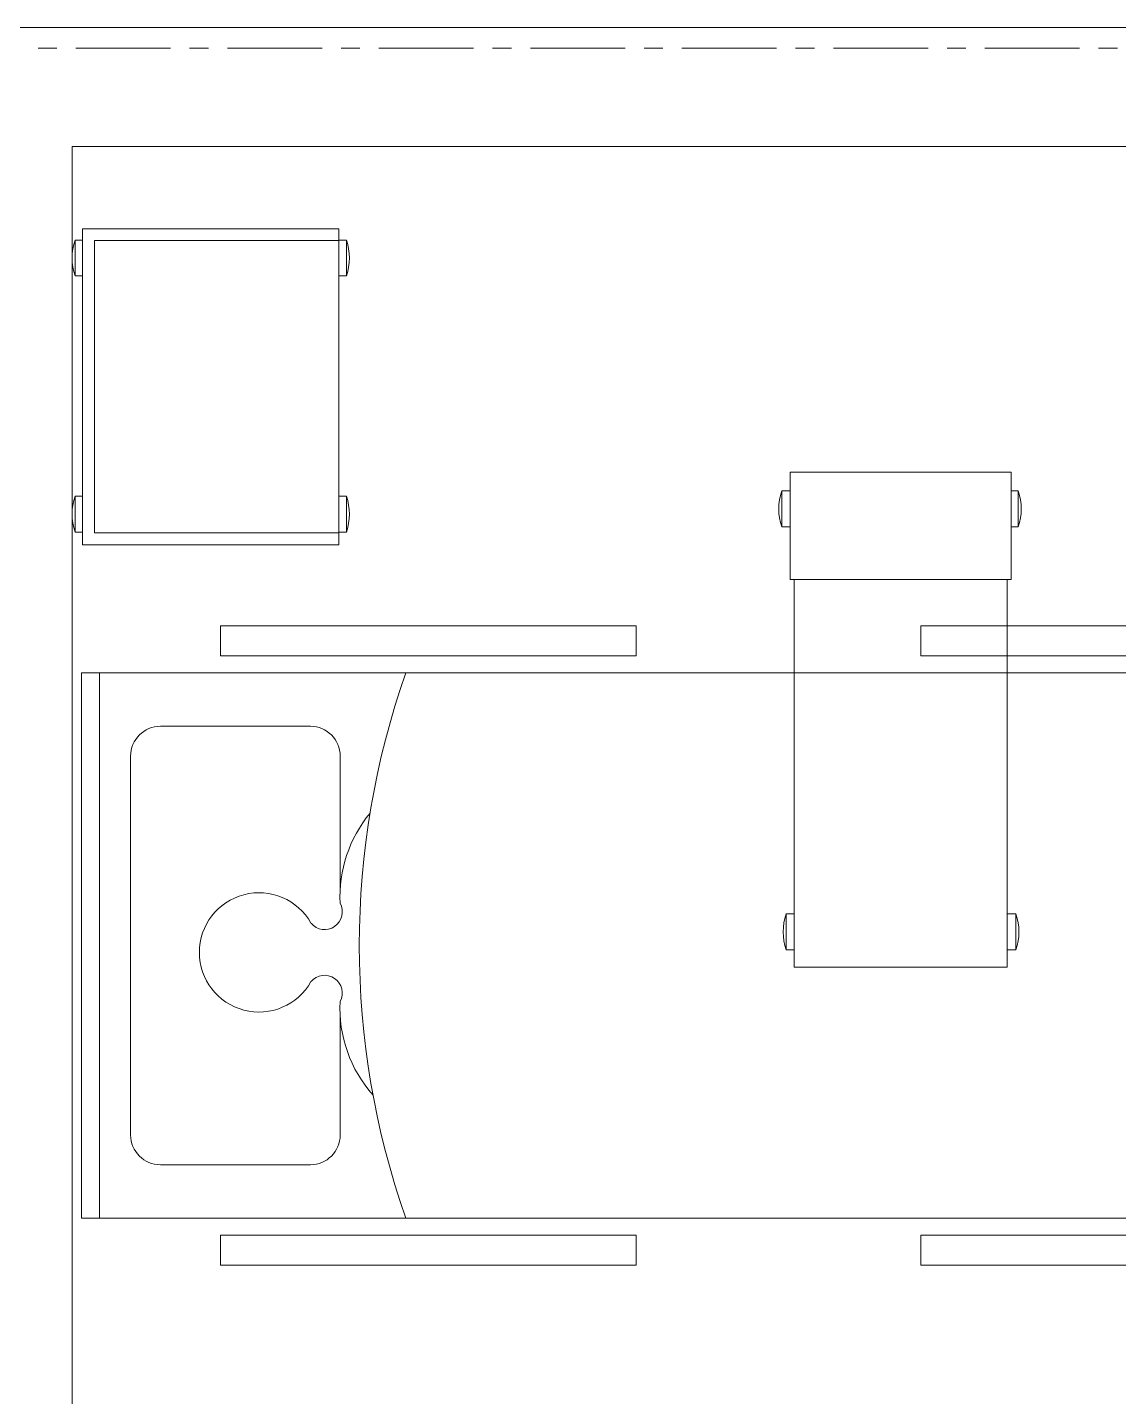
# Model space of a CAD drawing. Header units: millimetres. Extents: x 26027 to 581921, y 7230 to 233891.
# Drawn here: x 491612 to 493441, y 161684 to 163980 of the extents above; entities that cross this region are included whole.
import ezdxf

# ---------------------------------------------------------------- set-up
doc = ezdxf.new("R2010")
doc.units = ezdxf.units.MM
doc.header["$LTSCALE"] = 5
doc.linetypes.add('CENTER', pattern=[50.8, 31.75, -6.35, 6.35, -6.35])
doc.layers.add('axes', color=252, linetype='Continuous')
for name, color, linetype, lineweight in [('Medical Equipment and Furniture', 252, 'Continuous', 0), ('Medical Equipment and Furniture1', 252, 'Continuous', 5), ('Walls', 252, 'Continuous', 5)]:
    doc.layers.add(name, color=color, linetype=linetype, lineweight=lineweight)

# ---------------------------------------------------------------- blocks, each defined once
blk = doc.blocks.new('Hospital Bed')
at = {"layer": 'Medical Equipment and Furniture1'}
for p, q in [((38.338, -101.6315, 0), (38.338, -101.6815, 0)), ((38.338, -101.6315, 0), (39.0347, -101.6315, 0)), ((39.0347, -101.6315, 0), (39.0347, -101.6815, 0)), ((39.5123, -101.6315, 0), (40.209, -101.6315, 0)), ((39.5123, -101.6315, 0), (39.5123, -101.6815, 0)), ((40.209, -101.6315, 0), (40.209, -101.6815, 0)), ((38.338, -101.6815, 0), (39.0347, -101.6815, 0)), ((39.5123, -101.6815, 0), (40.209, -101.6815, 0)), ((38.105, -102.6245, 0), (38.105, -101.7101, 0)), ((38.105, -101.7101, 0), (40.4164, -101.7101, 0)), ((38.135, -102.6245, 0), (38.135, -101.7101, 0)), ((40.3864, -101.7101, 0), (40.3864, -102.6245, 0)), ((40.4164, -101.7101, 0), (40.4164, -102.6245, 0)), ((38.2374, -101.7997, 0), (38.4887, -101.7997, 0)), ((38.1874, -102.485, 0), (38.1874, -101.8497, 0)), ((38.5387, -102.0476, 0), (38.5387, -101.8497, 0)), ((38.5387, -102.485, 0), (38.5387, -102.264, 0)), ((38.4887, -102.535, 0), (38.2374, -102.535, 0)), ((40.4164, -102.6245, 0), (38.105, -102.6245, 0)), ((38.338, -102.6532, 0), (38.338, -102.7032, 0)), ((39.0347, -102.6532, 0), (38.338, -102.6532, 0)), ((39.0347, -102.6532, 0), (39.0347, -102.7032, 0)), ((40.209, -102.6532, 0), (39.5123, -102.6532, 0)), ((39.5123, -102.6532, 0), (39.5123, -102.7032, 0)), ((40.209, -102.6532, 0), (40.209, -102.7032, 0)), ((39.0347, -102.7032, 0), (38.338, -102.7032, 0)), ((40.209, -102.7032, 0), (39.5123, -102.7032, 0))]:
    blk.add_line(p, q, dxfattribs=at)
at = {"layer": 'Medical Equipment and Furniture1', "elevation": 0}
for points in [[(38.6489, -102.6245), (38.6489, -102.6245), (38.6489, -102.6245), (38.6489, -102.6245), (38.6489, -102.6245), (38.6489, -102.6245), (38.6489, -102.6245), (38.6489, -102.6245), (38.6489, -102.6245), (38.6489, -102.6245), (38.6489, -102.6245), (38.6489, -102.6245), (38.6489, -102.6245), (38.6489, -102.6245), (38.6489, -102.6245), (38.6489, -102.6245), (38.6489, -102.6245), (38.6489, -102.6245), (38.6489, -102.6245), (38.6489, -102.6245), (38.6489, -102.6245), (38.6489, -102.6245), (38.6489, -102.6245), (38.6489, -102.6245), (38.6489, -102.6245), (38.6489, -102.6245), (38.6489, -102.6245), (38.6489, -102.6245), (38.6489, -102.6245), (38.6489, -102.6245), (38.6489, -102.6245), (38.6489, -102.6245), (38.6489, -102.6245), (38.6489, -102.6245), (38.6489, -102.6245), (38.6489, -102.6245), (38.6489, -102.6245), (38.6489, -102.6245), (38.6489, -102.6245), (38.6489, -102.6245), (38.6489, -102.6245), (38.6489, -102.6245), (38.6489, -102.6245), (38.6489, -102.6245), (38.6489, -102.6245), (38.6489, -102.6245), (38.6489, -102.6245), (38.6489, -102.6245), (38.6489, -102.6245), (38.6489, -102.6245), (38.6489, -102.6245), (38.6489, -102.6245), (38.6489, -102.6245), (38.6489, -102.6245), (38.6489, -102.6245), (38.6489, -102.6245), (38.6489, -102.6245), (38.6489, -102.6245), (38.6489, -102.6245), (38.6489, -102.6245), (38.6489, -102.6245), (38.6489, -102.6245), (38.6489, -102.6245), (38.6489, -102.6245), (38.6489, -102.6245), (38.6489, -102.6245), (38.6489, -102.6245), (38.6489, -102.6245), (38.6489, -102.6245), (38.6489, -102.6245), (38.6489, -102.6245), (38.6489, -102.6245), (38.6489, -102.6245), (38.6489, -102.6245), (38.6489, -102.6245), (38.6489, -102.6245), (38.6489, -102.6245), (38.6489, -102.6245), (38.6489, -102.6245), (38.6489, -102.6245), (38.6489, -102.6245), (38.6489, -102.6245), (38.6489, -102.6245), (38.6489, -102.6245), (38.6489, -102.6245), (38.6489, -102.6245), (38.6489, -102.6245), (38.6489, -102.6245), (38.6489, -102.6245), (38.6489, -102.6245), (38.6489, -102.6245), (38.6489, -102.6245), (38.6489, -102.6245), (38.6489, -102.6245), (38.6489, -102.6245), (38.6489, -102.6245), (38.6489, -102.6245), (38.6489, -102.6245), (38.6489, -102.6245), (38.6489, -102.6245), (38.6489, -102.6245), (38.6489, -102.6245), (38.6489, -102.6245), (38.6489, -102.6245), (38.6489, -102.6245), (38.6489, -102.6245), (38.6489, -102.6245), (38.6489, -102.6245), (38.6489, -102.6245), (38.6489, -102.6245), (38.6489, -102.6245), (38.6489, -102.6245), (38.6489, -102.6245), (38.6489, -102.6245), (38.6489, -102.6245), (38.6489, -102.6245), (38.6489, -102.6245), (38.6489, -102.6245), (38.6489, -102.6245), (38.6489, -102.6245), (38.6489, -102.6245), (38.6489, -102.6245), (38.6489, -102.6245), (38.6489, -102.6245), (38.6489, -102.6245), (38.6489, -102.6245), (38.6489, -102.6245), (38.6489, -102.6245), (38.6489, -102.6245), (38.6489, -102.6245), (38.6489, -102.6245), (38.6489, -102.6245), (38.6489, -102.6245), (38.6489, -102.6245), (38.6489, -102.6245), (38.6489, -102.6245), (38.6489, -102.6245), (38.6489, -102.6245), (38.6489, -102.6245), (38.6489, -102.6245), (38.6489, -102.6245), (38.6489, -102.6245), (38.6489, -102.6245), (38.6489, -102.6245), (38.6489, -102.6245), (38.6489, -102.6245), (38.6489, -102.6245), (38.6489, -102.6245), (38.6489, -102.6245), (38.6489, -102.6245), (38.6489, -102.6245), (38.6489, -102.6245), (38.6489, -102.6245), (38.6489, -102.6245), (38.6489, -102.6245), (38.6489, -102.6245), (38.6489, -102.6245), (38.6489, -102.6245), (38.6489, -102.6245), (38.6489, -102.6245), (38.6489, -102.6245), (38.6489, -102.6245), (38.6489, -102.6245), (38.6489, -102.6245), (38.6489, -102.6245), (38.6489, -102.6245), (38.6489, -102.6245), (38.6489, -102.6245), (38.6489, -102.6245), (38.6489, -102.6245), (38.6489, -102.6245), (38.6489, -102.6245), (38.6489, -102.6245), (38.6489, -102.6245), (38.6489, -102.6245), (38.6489, -102.6245), (38.6489, -102.6245), (38.6489, -102.6245), (38.6489, -102.6245), (38.6489, -102.6245), (38.6489, -102.6245), (38.6489, -102.6245), (38.6489, -102.6245), (38.6489, -102.6245), (38.6489, -102.6245), (38.6489, -102.6245), (38.6489, -102.6245), (38.6489, -102.6245), (38.6489, -102.6245), (38.6489, -102.6245), (38.6489, -102.6245), (38.6489, -102.6245), (38.6489, -102.6245), (38.6489, -102.6245), (38.6489, -102.6245), (38.6489, -102.6245), (38.6489, -102.6245), (38.6489, -102.6245), (38.6489, -102.6245), (38.6489, -102.6245), (38.6489, -102.6245), (38.6489, -102.6245), (38.6489, -102.6245), (38.6489, -102.6245), (38.6489, -102.6245), (38.6489, -102.6245), (38.6489, -102.6245), (38.6489, -102.6245), (38.6489, -102.6245), (38.6489, -102.6245), (38.6489, -102.6245), (38.6489, -102.6245), (38.6489, -102.6245), (38.6489, -102.6245), (38.6489, -102.6245), (38.6489, -102.6245), (38.6489, -102.6245), (38.6489, -102.6245), (38.6489, -102.6245)], [(38.6489, -102.6245), (38.6489, -102.6245), (38.6489, -102.6245), (38.6489, -102.6245), (38.6489, -102.6245), (38.6489, -102.6245), (38.6489, -102.6245), (38.6489, -102.6245), (38.6489, -102.6245), (38.6489, -102.6245), (38.6489, -102.6245), (38.6489, -102.6245), (38.6489, -102.6245), (38.6489, -102.6245), (38.6489, -102.6245), (38.6489, -102.6245), (38.6489, -102.6245), (38.6489, -102.6245), (38.6489, -102.6245), (38.6489, -102.6245), (38.6489, -102.6245), (38.6489, -102.6245), (38.6489, -102.6245), (38.6489, -102.6245), (38.6489, -102.6245), (38.6489, -102.6245), (38.6489, -102.6245), (38.6489, -102.6245), (38.6489, -102.6245), (38.6489, -102.6245), (38.6489, -102.6245), (38.6489, -102.6245), (38.6489, -102.6245), (38.6489, -102.6245), (38.6489, -102.6245), (38.6489, -102.6245), (38.6489, -102.6245), (38.6489, -102.6245), (38.6489, -102.6245), (38.6489, -102.6245), (38.6489, -102.6245), (38.6489, -102.6245), (38.6489, -102.6245), (38.6489, -102.6245), (38.6489, -102.6245), (38.6489, -102.6245), (38.6489, -102.6245), (38.6489, -102.6245), (38.6489, -102.6245), (38.6489, -102.6245), (38.6489, -102.6245), (38.6489, -102.6245), (38.6489, -102.6245), (38.6489, -102.6245), (38.6489, -102.6245), (38.6489, -102.6245), (38.6489, -102.6245), (38.6489, -102.6245), (38.6489, -102.6245), (38.6489, -102.6245), (38.6489, -102.6245), (38.6489, -102.6245), (38.6489, -102.6245), (38.6489, -102.6245), (38.6489, -102.6245), (38.6489, -102.6245), (38.6489, -102.6245), (38.6489, -102.6245), (38.6489, -102.6245), (38.6489, -102.6245), (38.6489, -102.6245), (38.6489, -102.6245), (38.6489, -102.6245), (38.6489, -102.6245), (38.6489, -102.6245), (38.6489, -102.6245), (38.6489, -102.6245), (38.6489, -102.6245), (38.6489, -102.6245), (38.6489, -102.6245), (38.6489, -102.6245), (38.6489, -102.6245), (38.6489, -102.6245), (38.6489, -102.6245), (38.6489, -102.6245), (38.6489, -102.6245), (38.6489, -102.6245), (38.6489, -102.6245), (38.6489, -102.6245), (38.6489, -102.6245), (38.6489, -102.6245), (38.6489, -102.6245), (38.6489, -102.6245), (38.6489, -102.6245), (38.6489, -102.6245), (38.6489, -102.6245), (38.6489, -102.6245), (38.6489, -102.6245), (38.6489, -102.6245), (38.6489, -102.6245), (38.6489, -102.6245), (38.6489, -102.6245), (38.6489, -102.6245), (38.6489, -102.6245), (38.6489, -102.6245), (38.6489, -102.6245), (38.6489, -102.6245), (38.6489, -102.6245), (38.6489, -102.6245), (38.6489, -102.6245), (38.6489, -102.6245), (38.6489, -102.6245), (38.6489, -102.6245), (38.6489, -102.6245), (38.6489, -102.6245), (38.6489, -102.6245), (38.6489, -102.6245), (38.6489, -102.6245), (38.6489, -102.6245), (38.6489, -102.6245), (38.6489, -102.6245), (38.6489, -102.6245), (38.6489, -102.6245), (38.6489, -102.6245), (38.6489, -102.6245), (38.6489, -102.6245), (38.6489, -102.6245), (38.6489, -102.6245), (38.6489, -102.6245), (38.6489, -102.6245), (38.6489, -102.6245), (38.6489, -102.6245), (38.6489, -102.6245), (38.6489, -102.6245), (38.6489, -102.6245), (38.6489, -102.6245), (38.6489, -102.6245), (38.6489, -102.6245), (38.6489, -102.6245), (38.6489, -102.6245), (38.6489, -102.6245), (38.6489, -102.6245), (38.6489, -102.6245), (38.6489, -102.6245), (38.6489, -102.6245), (38.6489, -102.6245), (38.6489, -102.6245), (38.6489, -102.6245), (38.6489, -102.6245), (38.6489, -102.6245), (38.6489, -102.6245), (38.6489, -102.6245), (38.6489, -102.6245), (38.6489, -102.6245), (38.6489, -102.6245), (38.6489, -102.6245), (38.6489, -102.6245), (38.6489, -102.6245), (38.6489, -102.6245), (38.6489, -102.6245), (38.6489, -102.6245), (38.6489, -102.6245), (38.6489, -102.6245), (38.6489, -102.6245), (38.6489, -102.6245), (38.6489, -102.6245), (38.6489, -102.6245), (38.6489, -102.6245), (38.6489, -102.6245), (38.6489, -102.6245), (38.6489, -102.6245), (38.6489, -102.6245), (38.6489, -102.6245), (38.6489, -102.6245), (38.6489, -102.6245), (38.6489, -102.6245), (38.6489, -102.6245), (38.6489, -102.6245), (38.6489, -102.6245), (38.6489, -102.6245), (38.6489, -102.6245), (38.6489, -102.6245), (38.6489, -102.6245), (38.6489, -102.6245), (38.6489, -102.6245), (38.6489, -102.6245), (38.6489, -102.6245), (38.6489, -102.6245), (38.6489, -102.6245), (38.6489, -102.6245), (38.6489, -102.6245), (38.6489, -102.6245), (38.6489, -102.6245), (38.6489, -102.6245), (38.6489, -102.6245), (38.6489, -102.6245), (38.6489, -102.6245), (38.6489, -102.6245), (38.6489, -102.6245), (38.6489, -102.6245), (38.6489, -102.6245), (38.6489, -102.6245), (38.6489, -102.6245), (38.6489, -102.6245), (38.6489, -102.6245), (38.6489, -102.6245), (38.6489, -102.6245), (38.6489, -102.6245), (38.6489, -102.6245), (38.6489, -102.6245), (38.6489, -102.6245), (38.6489, -102.6245), (38.6489, -102.6245), (38.6489, -102.6245)], [(38.6489, -102.6245), (38.6489, -102.6245), (38.6489, -102.6245), (38.6489, -102.6245), (38.6489, -102.6245), (38.6489, -102.6245), (38.6489, -102.6245), (38.6489, -102.6245), (38.6489, -102.6245), (38.6489, -102.6245), (38.6489, -102.6245), (38.6489, -102.6245), (38.6489, -102.6245), (38.6489, -102.6245), (38.6489, -102.6245), (38.6489, -102.6245), (38.6489, -102.6245), (38.6489, -102.6245), (38.6489, -102.6245), (38.6489, -102.6245), (38.6489, -102.6245), (38.6489, -102.6245), (38.6489, -102.6245), (38.6489, -102.6245), (38.6489, -102.6245), (38.6489, -102.6245), (38.6489, -102.6245), (38.6489, -102.6245), (38.6489, -102.6245), (38.6489, -102.6245), (38.6489, -102.6245), (38.6489, -102.6245), (38.6489, -102.6245), (38.6489, -102.6245), (38.6489, -102.6245), (38.6489, -102.6245), (38.6489, -102.6245), (38.6489, -102.6245), (38.6489, -102.6245), (38.6489, -102.6245), (38.6489, -102.6245), (38.6489, -102.6245), (38.6489, -102.6245), (38.6489, -102.6245), (38.6489, -102.6245), (38.6489, -102.6245), (38.6489, -102.6245), (38.6489, -102.6245), (38.6489, -102.6245), (38.6489, -102.6245), (38.6489, -102.6245), (38.6489, -102.6245), (38.6489, -102.6245), (38.6489, -102.6245), (38.6489, -102.6245), (38.6489, -102.6245), (38.6489, -102.6245), (38.6489, -102.6245), (38.6489, -102.6245), (38.6489, -102.6245), (38.6489, -102.6245), (38.6489, -102.6245), (38.6489, -102.6245), (38.6489, -102.6245), (38.6489, -102.6245), (38.6489, -102.6245), (38.6489, -102.6245), (38.6489, -102.6245), (38.6489, -102.6245), (38.6489, -102.6245), (38.6489, -102.6245), (38.6489, -102.6245), (38.6489, -102.6245), (38.6489, -102.6245), (38.6489, -102.6245), (38.6489, -102.6245), (38.6489, -102.6245), (38.6489, -102.6245), (38.6489, -102.6245), (38.6489, -102.6245), (38.6489, -102.6245), (38.6489, -102.6245), (38.6489, -102.6245), (38.6489, -102.6245), (38.6489, -102.6245), (38.6489, -102.6245), (38.6489, -102.6245), (38.6489, -102.6245), (38.6489, -102.6245), (38.6489, -102.6245), (38.6489, -102.6245), (38.6489, -102.6245), (38.6489, -102.6245), (38.6489, -102.6245), (38.6489, -102.6245), (38.6489, -102.6245), (38.6489, -102.6245), (38.6489, -102.6245), (38.6489, -102.6245), (38.6489, -102.6245), (38.6489, -102.6245), (38.6489, -102.6245), (38.6489, -102.6245), (38.6489, -102.6245), (38.6489, -102.6245), (38.6489, -102.6245), (38.6489, -102.6245), (38.6489, -102.6245), (38.6489, -102.6245), (38.6489, -102.6245), (38.6489, -102.6245), (38.6489, -102.6245), (38.6489, -102.6245), (38.6489, -102.6245), (38.6489, -102.6245), (38.6489, -102.6245), (38.6489, -102.6245), (38.6489, -102.6245), (38.6489, -102.6245), (38.6489, -102.6245), (38.6489, -102.6245), (38.6489, -102.6245), (38.6489, -102.6245), (38.6489, -102.6245), (38.6489, -102.6245), (38.6489, -102.6245), (38.6489, -102.6245), (38.6489, -102.6245), (38.6489, -102.6245), (38.6489, -102.6245), (38.6489, -102.6245), (38.6489, -102.6245), (38.6489, -102.6245), (38.6489, -102.6245), (38.6489, -102.6245), (38.6489, -102.6245), (38.6489, -102.6245), (38.6489, -102.6245), (38.6489, -102.6245), (38.6489, -102.6245), (38.6489, -102.6245), (38.6489, -102.6245), (38.6489, -102.6245), (38.6489, -102.6245), (38.6489, -102.6245), (38.6489, -102.6245), (38.6489, -102.6245), (38.6489, -102.6245), (38.6489, -102.6245), (38.6489, -102.6245), (38.6489, -102.6245), (38.6489, -102.6245), (38.6489, -102.6245), (38.6489, -102.6245), (38.6489, -102.6245), (38.6489, -102.6245), (38.6489, -102.6245), (38.6489, -102.6245), (38.6489, -102.6245), (38.6489, -102.6245), (38.6489, -102.6245), (38.6489, -102.6245), (38.6489, -102.6245), (38.6489, -102.6245), (38.6489, -102.6245), (38.6489, -102.6245), (38.6489, -102.6245), (38.6489, -102.6245), (38.6489, -102.6245), (38.6489, -102.6245), (38.6489, -102.6245), (38.6489, -102.6245), (38.6489, -102.6245), (38.6489, -102.6245), (38.6489, -102.6245), (38.6489, -102.6245), (38.6489, -102.6245), (38.6489, -102.6245), (38.6489, -102.6245), (38.6489, -102.6245), (38.6489, -102.6245), (38.6489, -102.6245), (38.6489, -102.6245), (38.6489, -102.6245), (38.6489, -102.6245), (38.6489, -102.6245), (38.6489, -102.6245), (38.6489, -102.6245), (38.6489, -102.6245), (38.6489, -102.6245), (38.6489, -102.6245), (38.6489, -102.6245), (38.6489, -102.6245), (38.6489, -102.6245), (38.6489, -102.6245), (38.6489, -102.6245), (38.6489, -102.6245), (38.6489, -102.6245), (38.6489, -102.6245), (38.6489, -102.6245), (38.6489, -102.6245), (38.6489, -102.6245), (38.6489, -102.6245), (38.6489, -102.6245), (38.6489, -102.6245), (38.6489, -102.6245), (38.6489, -102.6245), (38.6489, -102.6245), (38.6489, -102.6245), (38.6489, -102.6245), (38.6489, -102.6245), (38.6489, -102.6245), (38.6489, -102.6245), (38.6489, -102.6245), (38.6489, -102.6245), (38.6489, -102.6245), (38.6489, -102.6245), (38.6489, -102.6245), (38.6489, -102.6245), (38.6489, -102.6245), (38.6489, -102.6245), (38.6489, -102.6245), (38.6489, -102.6245), (38.6489, -102.6245), (38.6489, -102.6245), (38.6489, -102.6245), (38.6489, -102.6245), (38.6489, -102.6245), (38.6489, -102.6245), (38.6489, -102.6245), (38.6489, -102.6245), (38.6489, -102.6245), (38.6489, -102.6245), (38.6489, -102.6245), (38.6489, -102.6245), (38.6489, -102.6245), (38.6489, -102.6245), (38.6489, -102.6245), (38.6489, -102.6245), (38.6489, -102.6245), (38.6489, -102.6245), (38.6489, -102.6245), (38.6489, -102.6245), (38.6489, -102.6245), (38.6489, -102.6245), (38.6489, -102.6245), (38.6489, -102.6245), (38.6489, -102.6245), (38.6489, -102.6245), (38.6489, -102.6245), (38.6489, -102.6245), (38.6489, -102.6245), (38.6489, -102.6245), (38.6489, -102.6245), (38.6489, -102.6245), (38.6489, -102.6245), (38.6489, -102.6245), (38.6489, -102.6245), (38.6489, -102.6245), (38.6489, -102.6245), (38.6489, -102.6245), (38.6489, -102.6245), (38.6489, -102.6245), (38.6489, -102.6245), (38.6489, -102.6245), (38.6489, -102.6245), (38.6489, -102.6245), (38.6489, -102.6245), (38.6489, -102.6245), (38.6489, -102.6245), (38.6489, -102.6245), (38.6489, -102.6245), (38.6489, -102.6245), (38.6489, -102.6245), (38.6489, -102.6245), (38.6489, -102.6245), (38.6489, -102.6245)]]:
    blk.add_lwpolyline(points, close=True, dxfattribs=at)
for points in [[(38.6489, -102.6245), (38.6489, -102.6245), (38.6489, -102.6245), (38.6489, -102.6245), (38.6489, -102.6245), (38.6489, -102.6245), (38.6489, -102.6245), (38.6489, -102.6245)], [(38.6489, -102.6245), (38.6489, -102.6245), (38.6489, -102.6245), (38.6489, -102.6245), (38.6489, -102.6245), (38.6489, -102.6245), (38.6489, -102.6245), (38.6489, -102.6245), (38.6489, -102.6245), (38.6489, -102.6245), (38.6489, -102.6245), (38.6489, -102.6245), (38.6489, -102.6245), (38.6489, -102.6245), (38.6489, -102.6245), (38.6489, -102.6245), (38.6489, -102.6245), (38.6489, -102.6245), (38.6489, -102.6245), (38.6489, -102.6245), (38.6489, -102.6245), (38.6489, -102.6245), (38.6489, -102.6245), (38.6489, -102.6245), (38.6489, -102.6245), (38.6489, -102.6245), (38.6489, -102.6245), (38.6489, -102.6245), (38.6489, -102.6245), (38.6489, -102.6245), (38.6489, -102.6245), (38.6489, -102.6245), (38.6489, -102.6245), (38.6489, -102.6245), (38.6489, -102.6245), (38.6489, -102.6245), (38.6489, -102.6245), (38.6489, -102.6245), (38.6489, -102.6245), (38.6489, -102.6245), (38.6489, -102.6245), (38.6489, -102.6245), (38.6489, -102.6245), (38.6489, -102.6245), (38.6489, -102.6245), (38.6489, -102.6245), (38.6489, -102.6245), (38.6489, -102.6245), (38.6489, -102.6245), (38.6489, -102.6245), (38.6489, -102.6245), (38.6489, -102.6245), (38.6489, -102.6245), (38.6489, -102.6245), (38.6489, -102.6245), (38.6489, -102.6245), (38.6489, -102.6245), (38.6489, -102.6245), (38.6489, -102.6245), (38.6489, -102.6245), (38.6489, -102.6245), (38.6489, -102.6245), (38.6489, -102.6245), (38.6489, -102.6245), (38.6489, -102.6245), (38.6489, -102.6245), (38.6489, -102.6245), (38.6489, -102.6245), (38.6489, -102.6245), (38.6489, -102.6245), (38.6489, -102.6245), (38.6489, -102.6245), (38.6489, -102.6245), (38.6489, -102.6245), (38.6489, -102.6245), (38.6489, -102.6245), (38.6489, -102.6245), (38.6489, -102.6245), (38.6489, -102.6245), (38.6489, -102.6245), (38.6489, -102.6245), (38.6489, -102.6245), (38.6489, -102.6245), (38.6489, -102.6245), (38.6489, -102.6245), (38.6489, -102.6245), (38.6489, -102.6245), (38.6489, -102.6245), (38.6489, -102.6245), (38.6489, -102.6245), (38.6489, -102.6245), (38.6489, -102.6245), (38.6489, -102.6245), (38.6489, -102.6245), (38.6489, -102.6245), (38.6489, -102.6245), (38.6489, -102.6245), (38.6489, -102.6245), (38.6489, -102.6245), (38.6489, -102.6245), (38.6489, -102.6245), (38.6489, -102.6245), (38.6489, -102.6245), (38.6489, -102.6245), (38.6489, -102.6245), (38.6489, -102.6245), (38.6489, -102.6245), (38.6489, -102.6245), (38.6489, -102.6245), (38.6489, -102.6245), (38.6489, -102.6245)], [(38.6489, -102.6245), (38.6489, -102.6245), (38.6489, -102.6245), (38.6489, -102.6245), (38.6489, -102.6245), (38.6489, -102.6245), (38.6489, -102.6245), (38.6489, -102.6245), (38.6489, -102.6245), (38.6489, -102.6245), (38.6489, -102.6245), (38.6489, -102.6245), (38.6489, -102.6245), (38.6489, -102.6245), (38.6489, -102.6245), (38.6489, -102.6245), (38.6489, -102.6245)], [(38.6489, -102.6245), (38.6489, -102.6245), (38.6489, -102.6245), (38.6489, -102.6245), (38.6489, -102.6245), (38.6489, -102.6245), (38.6489, -102.6245)], [(38.6489, -102.6245), (38.6489, -102.6245), (38.6489, -102.6245), (38.6489, -102.6245), (38.6489, -102.6245), (38.6489, -102.6245), (38.6489, -102.6245), (38.6489, -102.6245), (38.6489, -102.6245), (38.6489, -102.6245), (38.6489, -102.6245), (38.6489, -102.6245)], [(38.6489, -102.6245), (38.6489, -102.6245), (38.6489, -102.6245), (38.6489, -102.6245), (38.6489, -102.6245), (38.6489, -102.6245), (38.6489, -102.6245), (38.6489, -102.6245), (38.6489, -102.6245), (38.6489, -102.6245), (38.6489, -102.6245), (38.6489, -102.6245), (38.6489, -102.6245), (38.6489, -102.6245), (38.6489, -102.6245), (38.6489, -102.6245), (38.6489, -102.6245), (38.6489, -102.6245), (38.6489, -102.6245), (38.6489, -102.6245), (38.6489, -102.6245), (38.6489, -102.6245), (38.6489, -102.6245), (38.6489, -102.6245), (38.6489, -102.6245), (38.6489, -102.6245), (38.6489, -102.6245), (38.6489, -102.6245), (38.6489, -102.6245), (38.6489, -102.6245), (38.6489, -102.6245), (38.6489, -102.6245), (38.6489, -102.6245), (38.6489, -102.6245), (38.6489, -102.6245), (38.6489, -102.6245), (38.6489, -102.6245), (38.6489, -102.6245), (38.6489, -102.6245), (38.6489, -102.6245), (38.6489, -102.6245), (38.6489, -102.6245), (38.6489, -102.6245), (38.6489, -102.6245), (38.6489, -102.6245), (38.6489, -102.6245), (38.6489, -102.6245), (38.6489, -102.6245), (38.6489, -102.6245), (38.6489, -102.6245), (38.6489, -102.6245), (38.6489, -102.6245), (38.6489, -102.6245), (38.6489, -102.6245), (38.6489, -102.6245), (38.6489, -102.6245), (38.6489, -102.6245), (38.6489, -102.6245), (38.6489, -102.6245), (38.6489, -102.6245), (38.6489, -102.6245), (38.6489, -102.6245), (38.6489, -102.6245), (38.6489, -102.6245), (38.6489, -102.6245), (38.6489, -102.6245), (38.6489, -102.6245), (38.6489, -102.6245), (38.6489, -102.6245), (38.6489, -102.6245), (38.6489, -102.6245), (38.6489, -102.6245), (38.6489, -102.6245), (38.6489, -102.6245), (38.6489, -102.6245), (38.6489, -102.6245), (38.6489, -102.6245), (38.6489, -102.6245), (38.6489, -102.6245), (38.6489, -102.6245), (38.6489, -102.6245), (38.6489, -102.6245), (38.6489, -102.6245), (38.6489, -102.6245), (38.6489, -102.6245), (38.6489, -102.6245), (38.6489, -102.6245), (38.6489, -102.6245), (38.6489, -102.6245)], [(38.6489, -102.6245), (38.6489, -102.6245), (38.6489, -102.6245), (38.6489, -102.6245), (38.6489, -102.6245), (38.6489, -102.6245), (38.6489, -102.6245), (38.6489, -102.6245), (38.6489, -102.6245), (38.6489, -102.6245), (38.6489, -102.6245), (38.6489, -102.6245), (38.6489, -102.6245), (38.6489, -102.6245), (38.6489, -102.6245), (38.6489, -102.6245), (38.6489, -102.6245), (38.6489, -102.6245), (38.6489, -102.6245), (38.6489, -102.6245), (38.6489, -102.6245), (38.6489, -102.6245), (38.6489, -102.6245), (38.6489, -102.6245), (38.6489, -102.6245), (38.6489, -102.6245), (38.6489, -102.6245), (38.6489, -102.6245), (38.6489, -102.6245), (38.6489, -102.6245), (38.6489, -102.6245), (38.6489, -102.6245), (38.6489, -102.6245), (38.6489, -102.6245), (38.6489, -102.6245), (38.6489, -102.6245), (38.6489, -102.6245), (38.6489, -102.6245), (38.6489, -102.6245), (38.6489, -102.6245), (38.6489, -102.6245), (38.6489, -102.6245), (38.6489, -102.6245), (38.6489, -102.6245), (38.6489, -102.6245), (38.6489, -102.6245), (38.6489, -102.6245), (38.6489, -102.6245), (38.6489, -102.6245), (38.6489, -102.6245), (38.6489, -102.6245), (38.6489, -102.6245), (38.6489, -102.6245), (38.6489, -102.6245)], [(38.6489, -102.6245), (38.6489, -102.6245), (38.6489, -102.6245), (38.6489, -102.6245), (38.6489, -102.6245), (38.6489, -102.6245), (38.6489, -102.6245), (38.6489, -102.6245), (38.6489, -102.6245), (38.6489, -102.6245)], [(38.6489, -102.6245), (38.6489, -102.6245), (38.6489, -102.6245), (38.6489, -102.6245), (38.6489, -102.6245), (38.6489, -102.6245), (38.6489, -102.6245), (38.6489, -102.6245), (38.6489, -102.6245), (38.6489, -102.6245)], [(38.6489, -102.6245), (38.6489, -102.6245), (38.6489, -102.6245), (38.6489, -102.6245), (38.6489, -102.6245), (38.6489, -102.6245), (38.6489, -102.6245), (38.6489, -102.6245), (38.6489, -102.6245), (38.6489, -102.6245), (38.6489, -102.6245), (38.6489, -102.6245), (38.6489, -102.6245), (38.6489, -102.6245), (38.6489, -102.6245)], [(38.6489, -102.6245), (38.6489, -102.6245), (38.6489, -102.6245), (38.6489, -102.6245), (38.6489, -102.6245), (38.6489, -102.6245), (38.6489, -102.6245), (38.6489, -102.6245), (38.6489, -102.6245), (38.6489, -102.6245)], [(38.6489, -102.6245), (38.6489, -102.6245), (38.6489, -102.6245), (38.6489, -102.6245), (38.6489, -102.6245), (38.6489, -102.6245), (38.6489, -102.6245)], [(38.6489, -102.6245), (38.6489, -102.6245), (38.6489, -102.6245), (38.6489, -102.6245), (38.6489, -102.6245), (38.6489, -102.6245), (38.6489, -102.6245), (38.6489, -102.6245), (38.6489, -102.6245), (38.6489, -102.6245)], [(38.6489, -102.6245), (38.6489, -102.6245), (38.6489, -102.6245), (38.6489, -102.6245), (38.6489, -102.6245), (38.6489, -102.6245), (38.6489, -102.6245), (38.6489, -102.6245), (38.6489, -102.6245), (38.6489, -102.6245), (38.6489, -102.6245), (38.6489, -102.6245), (38.6489, -102.6245), (38.6489, -102.6245), (38.6489, -102.6245), (38.6489, -102.6245), (38.6489, -102.6245), (38.6489, -102.6245)], [(38.6489, -102.6245), (38.6489, -102.6245), (38.6489, -102.6245), (38.6489, -102.6245), (38.6489, -102.6245), (38.6489, -102.6245), (38.6489, -102.6245), (38.6489, -102.6245), (38.6489, -102.6245)]]:
    blk.add_lwpolyline(points, dxfattribs=at)
at = {"layer": 'Medical Equipment and Furniture1'}
for centre, radius, start, end in [((39.9488, -102.1673, 0), 1.378, 160.6222, 199.3778), ((38.2374, -101.8497, 0), 0.05, 90, 180), ((38.4887, -101.8497, 0), 0.05, 0, 90), ((38.7578, -102.0625, 0), 0.2195, 138.2973, 182.816), ((38.4026, -102.1558, 0), 0.1, 29.3037, 330.6963), ((38.5126, -102.0878, 0), 0.0297, 220.0437, 29.1003), ((38.5126, -102.2238, 0), 0.0297, 330.8997, 139.9563), ((38.7578, -102.2491, 0), 0.2195, 177.184, 219.6878), ((38.2374, -102.485, 0), 0.05, 180, 270), ((38.4887, -102.485, 0), 0.05, 270, 0)]:
    blk.add_arc(centre, radius, start, end, dxfattribs=at)
blk = doc.blocks.new('HF13963-P')
at = {"layer": 'Medical Equipment and Furniture1'}
for p, q in [((0.18, 0.185), (0, 0.185)), ((0, 0.185), (0, -0.185)), ((0.0915, 0.1995), (0.0315, 0.1995)), ((0.0315, 0.1995), (0.0315, 0.185)), ((0.0915, 0.1995), (0.0915, 0.185)), ((0.18, 0.185), (0.18, -0.185)), ((0.8007, 0.1919), (0.7407, 0.1919)), ((0.7407, 0.1919), (0.7407, 0.1788)), ((0.8007, 0.1919), (0.8007, 0.1788)), ((0.83, 0.1788), (0.18, 0.1788)), ((0.83, -0.1788), (0.83, 0.1788)), ((0.18, -0.1788), (0.83, -0.1788)), ((0.7407, -0.1788), (0.7407, -0.1933)), ((0.8007, -0.1788), (0.8007, -0.1933)), ((0.18, -0.185), (0, -0.185)), ((0.0315, -0.185), (0.0315, -0.1971)), ((0.0915, -0.1971), (0.0315, -0.1971)), ((0.0915, -0.185), (0.0915, -0.1971)), ((0.8007, -0.1933), (0.7407, -0.1933))]:
    blk.add_line(p, q, dxfattribs=at)
for centre, start, end in [((0.0615, 0.112), 71.0754, 108.9246), ((0.7707, 0.1044), 71.0754, 108.9246), ((0.0615, -0.1096), 251.0754, 288.9246), ((0.7707, -0.1058), 251.0754, 288.9246)]:
    blk.add_arc(centre, 0.0925, start, end, dxfattribs=at)
blk = doc.blocks.new('HF10531-P')
at = {"layer": 'Medical Equipment and Furniture1'}
for p, q in [((0.0791, 0.4424), (0.0191, 0.4424)), ((0.0191, 0.4424), (0.0191, 0.43)), ((0.0791, 0.4424), (0.0791, 0.43)), ((0.5086, 0.4424), (0.4486, 0.4424)), ((0.4486, 0.4424), (0.4486, 0.43)), ((0.5086, 0.4424), (0.5086, 0.43)), ((0.53, 0.43), (0, 0.43)), ((0, 0.43), (0, 0)), ((0.53, 0), (0.53, 0.43)), ((0.51, 0.41), (0.02, 0.41)), ((0.02, 0.41), (0.02, 0)), ((0.51, 0), (0.51, 0.41)), ((0, 0), (0.53, 0)), ((0.0191, -0.0124), (0.0191, 0)), ((0.0791, -0.0124), (0.0791, 0)), ((0.4486, -0.0124), (0.4486, 0)), ((0.5086, -0.0124), (0.5086, 0)), ((0.0791, -0.0124), (0.0191, -0.0124)), ((0.5086, -0.0124), (0.4486, -0.0124))]:
    blk.add_line(p, q, dxfattribs=at)
for points in [[(0.02, 0.41), (0.02, 0.41), (0.02, 0.41), (0.02, 0.41), (0.02, 0.41), (0.02, 0.41), (0.02, 0.41), (0.02, 0.41), (0.02, 0.41), (0.02, 0.41), (0.02, 0.41), (0.02, 0.41), (0.02, 0.41), (0.02, 0.41), (0.02, 0.41), (0.02, 0.41), (0.02, 0.41), (0.02, 0.41), (0.02, 0.41), (0.02, 0.41), (0.02, 0.41), (0.02, 0.41), (0.02, 0.41), (0.02, 0.41), (0.02, 0.41), (0.02, 0.41), (0.02, 0.41), (0.02, 0.41), (0.02, 0.41), (0.02, 0.41), (0.02, 0.41), (0.02, 0.41), (0.02, 0.41), (0.02, 0.41), (0.02, 0.41), (0.02, 0.41), (0.02, 0.41), (0.02, 0.41), (0.02, 0.41), (0.02, 0.41), (0.02, 0.41), (0.02, 0.41), (0.02, 0.41), (0.02, 0.41), (0.02, 0.41), (0.02, 0.41), (0.02, 0.41), (0.02, 0.41), (0.02, 0.41), (0.02, 0.41), (0.02, 0.41), (0.02, 0.41), (0.02, 0.41), (0.02, 0.41), (0.02, 0.41), (0.02, 0.41), (0.02, 0.41), (0.02, 0.41), (0.02, 0.41), (0.02, 0.41), (0.02, 0.41), (0.02, 0.41), (0.02, 0.41), (0.02, 0.41), (0.02, 0.41), (0.02, 0.41), (0.02, 0.41), (0.02, 0.41), (0.02, 0.41), (0.02, 0.41), (0.02, 0.41), (0.02, 0.41), (0.02, 0.41), (0.02, 0.41), (0.02, 0.41), (0.02, 0.41), (0.02, 0.41), (0.02, 0.41), (0.02, 0.41), (0.02, 0.41), (0.02, 0.41), (0.02, 0.41), (0.02, 0.41), (0.02, 0.41), (0.02, 0.41), (0.02, 0.41), (0.02, 0.41), (0.02, 0.41), (0.02, 0.41), (0.02, 0.41), (0.02, 0.41), (0.02, 0.41), (0.02, 0.41), (0.02, 0.41), (0.02, 0.41), (0.02, 0.41), (0.02, 0.41), (0.02, 0.41), (0.02, 0.41), (0.02, 0.41), (0.02, 0.41), (0.02, 0.41), (0.02, 0.41), (0.02, 0.41), (0.02, 0.41), (0.02, 0.41), (0.02, 0.41), (0.02, 0.41), (0.02, 0.41), (0.02, 0.41), (0.02, 0.41), (0.02, 0.41), (0.02, 0.41), (0.02, 0.41), (0.02, 0.41), (0.02, 0.41), (0.02, 0.41), (0.02, 0.41), (0.02, 0.41), (0.02, 0.41), (0.02, 0.41), (0.02, 0.41), (0.02, 0.41), (0.02, 0.41), (0.02, 0.41), (0.02, 0.41), (0.02, 0.41), (0.02, 0.41), (0.02, 0.41), (0.02, 0.41), (0.02, 0.41), (0.02, 0.41), (0.02, 0.41), (0.02, 0.41), (0.02, 0.41), (0.02, 0.41), (0.02, 0.41), (0.02, 0.41), (0.02, 0.41), (0.02, 0.41), (0.02, 0.41), (0.02, 0.41), (0.02, 0.41), (0.02, 0.41), (0.02, 0.41), (0.02, 0.41), (0.02, 0.41), (0.02, 0.41), (0.02, 0.41), (0.02, 0.41), (0.02, 0.41), (0.02, 0.41), (0.02, 0.41), (0.02, 0.41), (0.02, 0.41), (0.02, 0.41), (0.02, 0.41), (0.02, 0.41), (0.02, 0.41), (0.02, 0.41), (0.02, 0.41), (0.02, 0.41), (0.02, 0.41), (0.02, 0.41), (0.02, 0.41), (0.02, 0.41), (0.02, 0.41), (0.02, 0.41), (0.02, 0.41), (0.02, 0.41), (0.02, 0.41), (0.02, 0.41), (0.02, 0.41), (0.02, 0.41), (0.02, 0.41), (0.02, 0.41), (0.02, 0.41), (0.02, 0.41), (0.02, 0.41), (0.02, 0.41), (0.02, 0.41), (0.02, 0.41), (0.02, 0.41), (0.02, 0.41), (0.02, 0.41), (0.02, 0.41), (0.02, 0.41), (0.02, 0.41), (0.02, 0.41), (0.02, 0.41), (0.02, 0.41), (0.02, 0.41), (0.02, 0.41), (0.02, 0.41), (0.02, 0.41), (0.02, 0.41), (0.02, 0.41), (0.02, 0.41), (0.02, 0.41), (0.02, 0.41), (0.02, 0.41), (0.02, 0.41), (0.02, 0.41), (0.02, 0.41), (0.02, 0.41), (0.02, 0.41), (0.02, 0.41), (0.02, 0.41), (0.02, 0.41), (0.02, 0.41), (0.02, 0.41), (0.02, 0.41), (0.02, 0.41), (0.02, 0.41), (0.02, 0.41), (0.02, 0.41), (0.02, 0.41), (0.02, 0.41), (0.02, 0.41)], [(0.02, 0.41), (0.02, 0.41), (0.02, 0.41), (0.02, 0.41), (0.02, 0.41), (0.02, 0.41), (0.02, 0.41), (0.02, 0.41), (0.02, 0.41), (0.02, 0.41), (0.02, 0.41), (0.02, 0.41), (0.02, 0.41), (0.02, 0.41), (0.02, 0.41), (0.02, 0.41), (0.02, 0.41), (0.02, 0.41), (0.02, 0.41), (0.02, 0.41), (0.02, 0.41), (0.02, 0.41), (0.02, 0.41), (0.02, 0.41), (0.02, 0.41), (0.02, 0.41), (0.02, 0.41), (0.02, 0.41), (0.02, 0.41), (0.02, 0.41), (0.02, 0.41), (0.02, 0.41), (0.02, 0.41), (0.02, 0.41), (0.02, 0.41), (0.02, 0.41), (0.02, 0.41), (0.02, 0.41), (0.02, 0.41), (0.02, 0.41), (0.02, 0.41), (0.02, 0.41), (0.02, 0.41), (0.02, 0.41), (0.02, 0.41), (0.02, 0.41), (0.02, 0.41), (0.02, 0.41), (0.02, 0.41), (0.02, 0.41), (0.02, 0.41), (0.02, 0.41), (0.02, 0.41), (0.02, 0.41), (0.02, 0.41), (0.02, 0.41), (0.02, 0.41), (0.02, 0.41), (0.02, 0.41), (0.02, 0.41), (0.02, 0.41), (0.02, 0.41), (0.02, 0.41), (0.02, 0.41), (0.02, 0.41), (0.02, 0.41), (0.02, 0.41), (0.02, 0.41), (0.02, 0.41), (0.02, 0.41), (0.02, 0.41), (0.02, 0.41), (0.02, 0.41), (0.02, 0.41), (0.02, 0.41), (0.02, 0.41), (0.02, 0.41), (0.02, 0.41), (0.02, 0.41), (0.02, 0.41), (0.02, 0.41), (0.02, 0.41), (0.02, 0.41), (0.02, 0.41), (0.02, 0.41), (0.02, 0.41), (0.02, 0.41), (0.02, 0.41), (0.02, 0.41), (0.02, 0.41), (0.02, 0.41), (0.02, 0.41), (0.02, 0.41), (0.02, 0.41), (0.02, 0.41), (0.02, 0.41), (0.02, 0.41), (0.02, 0.41), (0.02, 0.41), (0.02, 0.41), (0.02, 0.41), (0.02, 0.41), (0.02, 0.41), (0.02, 0.41), (0.02, 0.41), (0.02, 0.41), (0.02, 0.41), (0.02, 0.41), (0.02, 0.41), (0.02, 0.41), (0.02, 0.41), (0.02, 0.41), (0.02, 0.41), (0.02, 0.41), (0.02, 0.41), (0.02, 0.41), (0.02, 0.41), (0.02, 0.41), (0.02, 0.41), (0.02, 0.41), (0.02, 0.41), (0.02, 0.41), (0.02, 0.41), (0.02, 0.41), (0.02, 0.41), (0.02, 0.41), (0.02, 0.41), (0.02, 0.41), (0.02, 0.41), (0.02, 0.41), (0.02, 0.41), (0.02, 0.41), (0.02, 0.41), (0.02, 0.41), (0.02, 0.41), (0.02, 0.41), (0.02, 0.41), (0.02, 0.41), (0.02, 0.41), (0.02, 0.41), (0.02, 0.41), (0.02, 0.41), (0.02, 0.41), (0.02, 0.41), (0.02, 0.41), (0.02, 0.41), (0.02, 0.41), (0.02, 0.41), (0.02, 0.41), (0.02, 0.41), (0.02, 0.41), (0.02, 0.41), (0.02, 0.41), (0.02, 0.41), (0.02, 0.41), (0.02, 0.41), (0.02, 0.41), (0.02, 0.41), (0.02, 0.41), (0.02, 0.41), (0.02, 0.41), (0.02, 0.41), (0.02, 0.41), (0.02, 0.41), (0.02, 0.41), (0.02, 0.41), (0.02, 0.41), (0.02, 0.41), (0.02, 0.41), (0.02, 0.41), (0.02, 0.41), (0.02, 0.41), (0.02, 0.41), (0.02, 0.41), (0.02, 0.41), (0.02, 0.41), (0.02, 0.41), (0.02, 0.41), (0.02, 0.41), (0.02, 0.41), (0.02, 0.41), (0.02, 0.41), (0.02, 0.41), (0.02, 0.41), (0.02, 0.41), (0.02, 0.41), (0.02, 0.41), (0.02, 0.41), (0.02, 0.41), (0.02, 0.41), (0.02, 0.41), (0.02, 0.41), (0.02, 0.41), (0.02, 0.41), (0.02, 0.41), (0.02, 0.41), (0.02, 0.41), (0.02, 0.41), (0.02, 0.41), (0.02, 0.41), (0.02, 0.41), (0.02, 0.41), (0.02, 0.41), (0.02, 0.41), (0.02, 0.41), (0.02, 0.41), (0.02, 0.41), (0.02, 0.41), (0.02, 0.41), (0.02, 0.41), (0.02, 0.41), (0.02, 0.41), (0.02, 0.41), (0.02, 0.41)], [(0.02, 0.41), (0.02, 0.41), (0.02, 0.41), (0.02, 0.41), (0.02, 0.41), (0.02, 0.41), (0.02, 0.41), (0.02, 0.41), (0.02, 0.41), (0.02, 0.41), (0.02, 0.41), (0.02, 0.41), (0.02, 0.41), (0.02, 0.41), (0.02, 0.41), (0.02, 0.41), (0.02, 0.41), (0.02, 0.41), (0.02, 0.41), (0.02, 0.41), (0.02, 0.41), (0.02, 0.41), (0.02, 0.41), (0.02, 0.41), (0.02, 0.41), (0.02, 0.41), (0.02, 0.41), (0.02, 0.41), (0.02, 0.41), (0.02, 0.41), (0.02, 0.41), (0.02, 0.41), (0.02, 0.41), (0.02, 0.41), (0.02, 0.41), (0.02, 0.41), (0.02, 0.41), (0.02, 0.41), (0.02, 0.41), (0.02, 0.41), (0.02, 0.41), (0.02, 0.41), (0.02, 0.41), (0.02, 0.41), (0.02, 0.41), (0.02, 0.41), (0.02, 0.41), (0.02, 0.41), (0.02, 0.41), (0.02, 0.41), (0.02, 0.41), (0.02, 0.41), (0.02, 0.41), (0.02, 0.41), (0.02, 0.41), (0.02, 0.41), (0.02, 0.41), (0.02, 0.41), (0.02, 0.41), (0.02, 0.41), (0.02, 0.41), (0.02, 0.41), (0.02, 0.41), (0.02, 0.41), (0.02, 0.41), (0.02, 0.41), (0.02, 0.41), (0.02, 0.41), (0.02, 0.41), (0.02, 0.41), (0.02, 0.41), (0.02, 0.41), (0.02, 0.41), (0.02, 0.41), (0.02, 0.41), (0.02, 0.41), (0.02, 0.41), (0.02, 0.41), (0.02, 0.41), (0.02, 0.41), (0.02, 0.41), (0.02, 0.41), (0.02, 0.41), (0.02, 0.41), (0.02, 0.41), (0.02, 0.41), (0.02, 0.41), (0.02, 0.41), (0.02, 0.41), (0.02, 0.41), (0.02, 0.41), (0.02, 0.41), (0.02, 0.41), (0.02, 0.41), (0.02, 0.41), (0.02, 0.41), (0.02, 0.41), (0.02, 0.41), (0.02, 0.41), (0.02, 0.41), (0.02, 0.41), (0.02, 0.41), (0.02, 0.41), (0.02, 0.41), (0.02, 0.41), (0.02, 0.41), (0.02, 0.41), (0.02, 0.41), (0.02, 0.41), (0.02, 0.41), (0.02, 0.41), (0.02, 0.41), (0.02, 0.41), (0.02, 0.41), (0.02, 0.41), (0.02, 0.41), (0.02, 0.41), (0.02, 0.41), (0.02, 0.41), (0.02, 0.41), (0.02, 0.41), (0.02, 0.41), (0.02, 0.41), (0.02, 0.41), (0.02, 0.41), (0.02, 0.41), (0.02, 0.41), (0.02, 0.41), (0.02, 0.41), (0.02, 0.41), (0.02, 0.41), (0.02, 0.41), (0.02, 0.41), (0.02, 0.41), (0.02, 0.41), (0.02, 0.41), (0.02, 0.41), (0.02, 0.41), (0.02, 0.41), (0.02, 0.41), (0.02, 0.41), (0.02, 0.41), (0.02, 0.41), (0.02, 0.41), (0.02, 0.41), (0.02, 0.41), (0.02, 0.41), (0.02, 0.41), (0.02, 0.41), (0.02, 0.41), (0.02, 0.41), (0.02, 0.41), (0.02, 0.41), (0.02, 0.41), (0.02, 0.41), (0.02, 0.41), (0.02, 0.41), (0.02, 0.41), (0.02, 0.41), (0.02, 0.41), (0.02, 0.41), (0.02, 0.41), (0.02, 0.41), (0.02, 0.41), (0.02, 0.41), (0.02, 0.41), (0.02, 0.41), (0.02, 0.41), (0.02, 0.41), (0.02, 0.41), (0.02, 0.41), (0.02, 0.41), (0.02, 0.41), (0.02, 0.41), (0.02, 0.41), (0.02, 0.41), (0.02, 0.41), (0.02, 0.41), (0.02, 0.41), (0.02, 0.41), (0.02, 0.41), (0.02, 0.41), (0.02, 0.41), (0.02, 0.41), (0.02, 0.41), (0.02, 0.41), (0.02, 0.41), (0.02, 0.41), (0.02, 0.41), (0.02, 0.41), (0.02, 0.41), (0.02, 0.41), (0.02, 0.41), (0.02, 0.41), (0.02, 0.41), (0.02, 0.41), (0.02, 0.41), (0.02, 0.41), (0.02, 0.41), (0.02, 0.41), (0.02, 0.41), (0.02, 0.41), (0.02, 0.41), (0.02, 0.41), (0.02, 0.41), (0.02, 0.41), (0.02, 0.41), (0.02, 0.41), (0.02, 0.41), (0.02, 0.41), (0.02, 0.41), (0.02, 0.41), (0.02, 0.41), (0.02, 0.41), (0.02, 0.41), (0.02, 0.41), (0.02, 0.41), (0.02, 0.41), (0.02, 0.41), (0.02, 0.41), (0.02, 0.41), (0.02, 0.41), (0.02, 0.41), (0.02, 0.41), (0.02, 0.41), (0.02, 0.41), (0.02, 0.41), (0.02, 0.41), (0.02, 0.41), (0.02, 0.41), (0.02, 0.41), (0.02, 0.41), (0.02, 0.41), (0.02, 0.41), (0.02, 0.41), (0.02, 0.41), (0.02, 0.41), (0.02, 0.41), (0.02, 0.41), (0.02, 0.41), (0.02, 0.41), (0.02, 0.41), (0.02, 0.41), (0.02, 0.41), (0.02, 0.41), (0.02, 0.41), (0.02, 0.41), (0.02, 0.41), (0.02, 0.41), (0.02, 0.41), (0.02, 0.41), (0.02, 0.41), (0.02, 0.41), (0.02, 0.41), (0.02, 0.41), (0.02, 0.41), (0.02, 0.41), (0.02, 0.41), (0.02, 0.41), (0.02, 0.41), (0.02, 0.41), (0.02, 0.41), (0.02, 0.41), (0.02, 0.41), (0.02, 0.41), (0.02, 0.41), (0.02, 0.41), (0.02, 0.41), (0.02, 0.41), (0.02, 0.41), (0.02, 0.41), (0.02, 0.41), (0.02, 0.41), (0.02, 0.41), (0.02, 0.41), (0.02, 0.41), (0.02, 0.41)]]:
    blk.add_lwpolyline(points, close=True, dxfattribs=at)
for points in [[(0.02, 0.41), (0.02, 0.41), (0.02, 0.41), (0.02, 0.41), (0.02, 0.41), (0.02, 0.41), (0.02, 0.41), (0.02, 0.41)], [(0.02, 0.41), (0.02, 0.41), (0.02, 0.41), (0.02, 0.41), (0.02, 0.41), (0.02, 0.41), (0.02, 0.41), (0.02, 0.41), (0.02, 0.41), (0.02, 0.41), (0.02, 0.41), (0.02, 0.41), (0.02, 0.41), (0.02, 0.41), (0.02, 0.41), (0.02, 0.41), (0.02, 0.41), (0.02, 0.41), (0.02, 0.41), (0.02, 0.41), (0.02, 0.41), (0.02, 0.41), (0.02, 0.41), (0.02, 0.41), (0.02, 0.41), (0.02, 0.41), (0.02, 0.41), (0.02, 0.41), (0.02, 0.41), (0.02, 0.41), (0.02, 0.41), (0.02, 0.41), (0.02, 0.41), (0.02, 0.41), (0.02, 0.41), (0.02, 0.41), (0.02, 0.41), (0.02, 0.41), (0.02, 0.41), (0.02, 0.41), (0.02, 0.41), (0.02, 0.41), (0.02, 0.41), (0.02, 0.41), (0.02, 0.41), (0.02, 0.41), (0.02, 0.41), (0.02, 0.41), (0.02, 0.41), (0.02, 0.41), (0.02, 0.41), (0.02, 0.41), (0.02, 0.41), (0.02, 0.41), (0.02, 0.41), (0.02, 0.41), (0.02, 0.41), (0.02, 0.41), (0.02, 0.41), (0.02, 0.41), (0.02, 0.41), (0.02, 0.41), (0.02, 0.41), (0.02, 0.41), (0.02, 0.41), (0.02, 0.41), (0.02, 0.41), (0.02, 0.41), (0.02, 0.41), (0.02, 0.41), (0.02, 0.41), (0.02, 0.41), (0.02, 0.41), (0.02, 0.41), (0.02, 0.41), (0.02, 0.41), (0.02, 0.41), (0.02, 0.41), (0.02, 0.41), (0.02, 0.41), (0.02, 0.41), (0.02, 0.41), (0.02, 0.41), (0.02, 0.41), (0.02, 0.41), (0.02, 0.41), (0.02, 0.41), (0.02, 0.41), (0.02, 0.41), (0.02, 0.41), (0.02, 0.41), (0.02, 0.41), (0.02, 0.41), (0.02, 0.41), (0.02, 0.41), (0.02, 0.41), (0.02, 0.41), (0.02, 0.41), (0.02, 0.41), (0.02, 0.41), (0.02, 0.41), (0.02, 0.41), (0.02, 0.41), (0.02, 0.41), (0.02, 0.41), (0.02, 0.41), (0.02, 0.41), (0.02, 0.41), (0.02, 0.41), (0.02, 0.41), (0.02, 0.41)], [(0.02, 0.41), (0.02, 0.41), (0.02, 0.41), (0.02, 0.41), (0.02, 0.41), (0.02, 0.41), (0.02, 0.41), (0.02, 0.41), (0.02, 0.41), (0.02, 0.41), (0.02, 0.41), (0.02, 0.41), (0.02, 0.41), (0.02, 0.41), (0.02, 0.41), (0.02, 0.41), (0.02, 0.41)], [(0.02, 0.41), (0.02, 0.41), (0.02, 0.41), (0.02, 0.41), (0.02, 0.41), (0.02, 0.41), (0.02, 0.41)], [(0.02, 0.41), (0.02, 0.41), (0.02, 0.41), (0.02, 0.41), (0.02, 0.41), (0.02, 0.41), (0.02, 0.41), (0.02, 0.41), (0.02, 0.41), (0.02, 0.41), (0.02, 0.41), (0.02, 0.41)], [(0.02, 0.41), (0.02, 0.41), (0.02, 0.41), (0.02, 0.41), (0.02, 0.41), (0.02, 0.41), (0.02, 0.41), (0.02, 0.41), (0.02, 0.41), (0.02, 0.41), (0.02, 0.41), (0.02, 0.41), (0.02, 0.41), (0.02, 0.41), (0.02, 0.41), (0.02, 0.41), (0.02, 0.41), (0.02, 0.41), (0.02, 0.41), (0.02, 0.41), (0.02, 0.41), (0.02, 0.41), (0.02, 0.41), (0.02, 0.41), (0.02, 0.41), (0.02, 0.41), (0.02, 0.41), (0.02, 0.41), (0.02, 0.41), (0.02, 0.41), (0.02, 0.41), (0.02, 0.41), (0.02, 0.41), (0.02, 0.41), (0.02, 0.41), (0.02, 0.41), (0.02, 0.41), (0.02, 0.41), (0.02, 0.41), (0.02, 0.41), (0.02, 0.41), (0.02, 0.41), (0.02, 0.41), (0.02, 0.41), (0.02, 0.41), (0.02, 0.41), (0.02, 0.41), (0.02, 0.41), (0.02, 0.41), (0.02, 0.41), (0.02, 0.41), (0.02, 0.41), (0.02, 0.41), (0.02, 0.41), (0.02, 0.41), (0.02, 0.41), (0.02, 0.41), (0.02, 0.41), (0.02, 0.41), (0.02, 0.41), (0.02, 0.41), (0.02, 0.41), (0.02, 0.41), (0.02, 0.41), (0.02, 0.41), (0.02, 0.41), (0.02, 0.41), (0.02, 0.41), (0.02, 0.41), (0.02, 0.41), (0.02, 0.41), (0.02, 0.41), (0.02, 0.41), (0.02, 0.41), (0.02, 0.41), (0.02, 0.41), (0.02, 0.41), (0.02, 0.41), (0.02, 0.41), (0.02, 0.41), (0.02, 0.41), (0.02, 0.41), (0.02, 0.41), (0.02, 0.41), (0.02, 0.41), (0.02, 0.41), (0.02, 0.41), (0.02, 0.41), (0.02, 0.41)], [(0.02, 0.41), (0.02, 0.41), (0.02, 0.41), (0.02, 0.41), (0.02, 0.41), (0.02, 0.41), (0.02, 0.41), (0.02, 0.41), (0.02, 0.41), (0.02, 0.41), (0.02, 0.41), (0.02, 0.41), (0.02, 0.41), (0.02, 0.41), (0.02, 0.41), (0.02, 0.41), (0.02, 0.41), (0.02, 0.41), (0.02, 0.41), (0.02, 0.41), (0.02, 0.41), (0.02, 0.41), (0.02, 0.41), (0.02, 0.41), (0.02, 0.41), (0.02, 0.41), (0.02, 0.41), (0.02, 0.41), (0.02, 0.41), (0.02, 0.41), (0.02, 0.41), (0.02, 0.41), (0.02, 0.41), (0.02, 0.41), (0.02, 0.41), (0.02, 0.41), (0.02, 0.41), (0.02, 0.41), (0.02, 0.41), (0.02, 0.41), (0.02, 0.41), (0.02, 0.41), (0.02, 0.41), (0.02, 0.41), (0.02, 0.41), (0.02, 0.41), (0.02, 0.41), (0.02, 0.41), (0.02, 0.41), (0.02, 0.41), (0.02, 0.41), (0.02, 0.41), (0.02, 0.41), (0.02, 0.41)], [(0.02, 0.41), (0.02, 0.41), (0.02, 0.41), (0.02, 0.41), (0.02, 0.41), (0.02, 0.41), (0.02, 0.41), (0.02, 0.41), (0.02, 0.41), (0.02, 0.41)], [(0.02, 0.41), (0.02, 0.41), (0.02, 0.41), (0.02, 0.41), (0.02, 0.41), (0.02, 0.41), (0.02, 0.41), (0.02, 0.41), (0.02, 0.41), (0.02, 0.41)], [(0.02, 0.41), (0.02, 0.41), (0.02, 0.41), (0.02, 0.41), (0.02, 0.41), (0.02, 0.41), (0.02, 0.41), (0.02, 0.41), (0.02, 0.41), (0.02, 0.41), (0.02, 0.41), (0.02, 0.41), (0.02, 0.41), (0.02, 0.41), (0.02, 0.41)], [(0.02, 0.41), (0.02, 0.41), (0.02, 0.41), (0.02, 0.41), (0.02, 0.41), (0.02, 0.41), (0.02, 0.41), (0.02, 0.41), (0.02, 0.41), (0.02, 0.41)], [(0.02, 0.41), (0.02, 0.41), (0.02, 0.41), (0.02, 0.41), (0.02, 0.41), (0.02, 0.41), (0.02, 0.41)], [(0.02, 0.41), (0.02, 0.41), (0.02, 0.41), (0.02, 0.41), (0.02, 0.41), (0.02, 0.41), (0.02, 0.41), (0.02, 0.41), (0.02, 0.41), (0.02, 0.41)], [(0.02, 0.41), (0.02, 0.41), (0.02, 0.41), (0.02, 0.41), (0.02, 0.41), (0.02, 0.41), (0.02, 0.41), (0.02, 0.41), (0.02, 0.41), (0.02, 0.41), (0.02, 0.41), (0.02, 0.41), (0.02, 0.41), (0.02, 0.41), (0.02, 0.41), (0.02, 0.41), (0.02, 0.41), (0.02, 0.41)], [(0.02, 0.41), (0.02, 0.41), (0.02, 0.41), (0.02, 0.41), (0.02, 0.41), (0.02, 0.41), (0.02, 0.41), (0.02, 0.41), (0.02, 0.41)]]:
    blk.add_lwpolyline(points, dxfattribs=at)
for centre, start, end in [((0.0491, 0.3549), 71.0754, 108.9246), ((0.4786, 0.3549), 71.0754, 108.9246), ((0.0491, 0.0751), 251.0754, 288.9246), ((0.4786, 0.0751), 251.0754, 288.9246)]:
    blk.add_arc(centre, 0.0925, start, end, dxfattribs=at)

msp = doc.modelspace()

# ---------------------------------------------------------------- linework, layer by layer
at = {"layer": 'axes', "linetype": 'CENTER', "lineweight": 0}
msp.add_line((544175.8, 163945.3, 2.4), (461383.1, 163945.3, 2.4), dxfattribs=at)
at = {"layer": 'Walls'}
for p, q in [((488276.7, 163980.3, 0), (494946.7, 163980.3, 0)), ((491686.7, 163780.3, 0), (491686.7, 156705.3, 0)), ((491686.7, 163780.3, 0), (494946.7, 163780.3, 0))]:
    msp.add_line(p, q, dxfattribs=at)

# ---------------------------------------------------------------- block references
at = {"layer": 'Medical Equipment and Furniture', "extrusion": (-6.40204e-11, 1.551e-10, -1), "xscale": 1000, "yscale": 1000, "zscale": -999.9999999999999, "rotation": 269.9999988079107}
msp.add_blockref('HF10531-P', (-492134.1, 163642.7, 0), dxfattribs=at)
at = {"layer": 'Medical Equipment and Furniture', "xscale": -1000, "yscale": 1000, "zscale": 1000}
for name, p, rotation in [('HF13963-P', (493075.8, 163234.4, 0), 89.99999880791079), ('Hospital Bed', (453597.4, 60273.4, 0), 180)]:
    msp.add_blockref(name, p, dxfattribs=dict(at, rotation=rotation))

doc.saveas('drawing.dxf')
